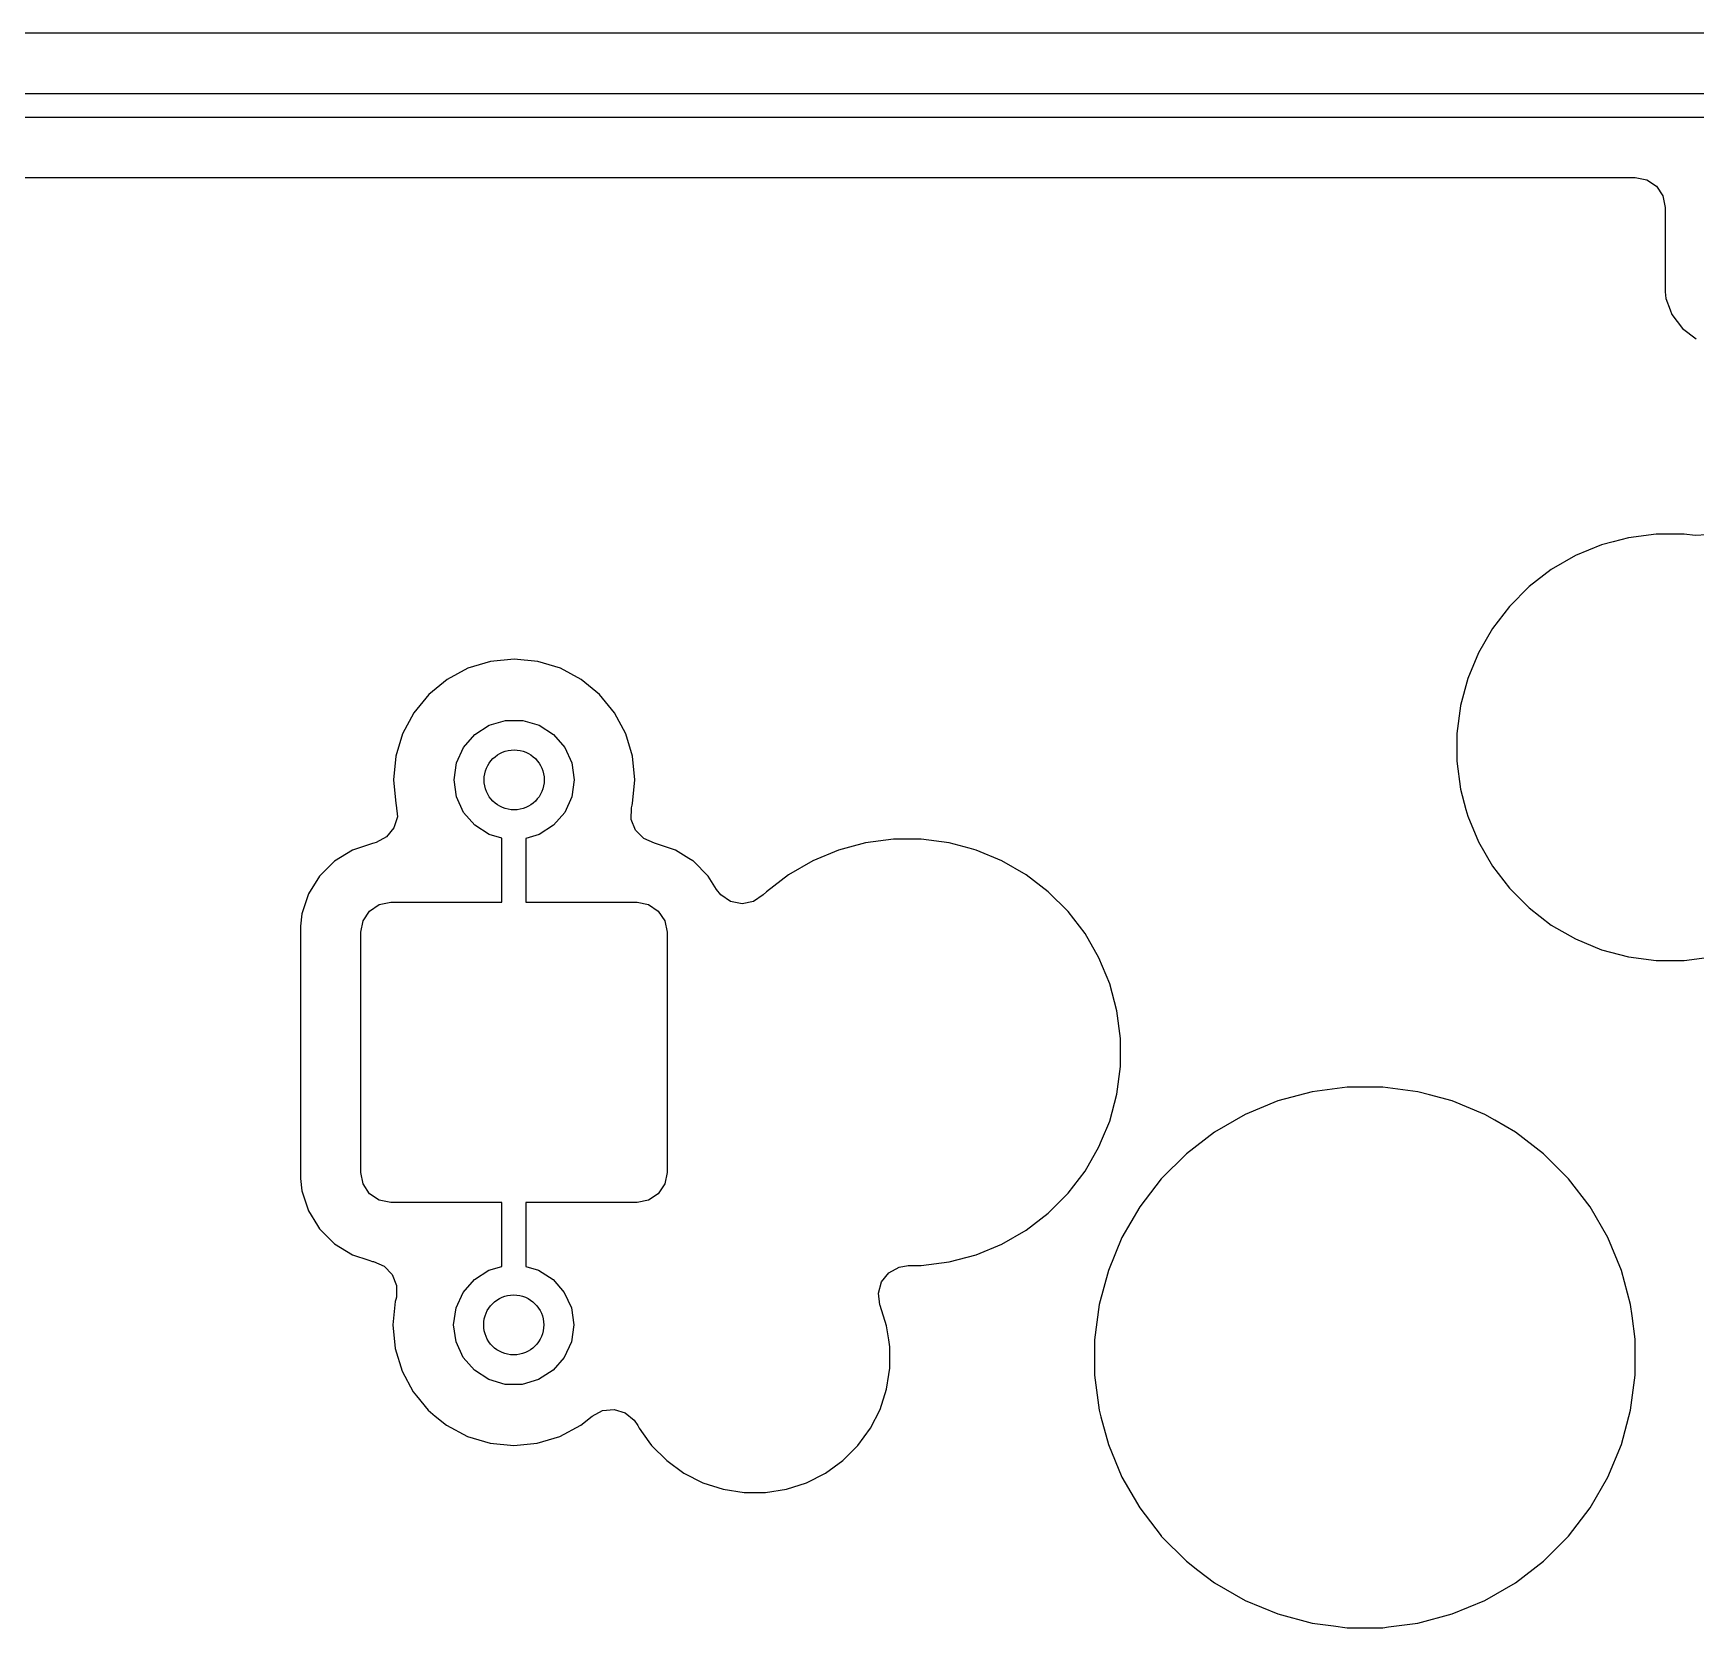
# Model space of a CAD drawing. Extents: x 17 to 170, y -181 to -32.
# Drawn here: x 114.39 to 128.23, y -93.68 to -80.4 of the extents above; entities that cross this region are included whole.
import ezdxf

# ---------------------------------------------------------------- set-up
doc = ezdxf.new("R2010")
doc.units = 0
doc.layers.add('BLACK', color=7, linetype='CONTINUOUS')

msp = doc.modelspace()

# ---------------------------------------------------------------- linework, layer by layer
at = {"layer": 'BLACK', "linetype": 'CONTINUOUS'}
for p, q in [((130.880666, -80.3995), (113.645942, -80.3995)), ((113.725, -80.9), (130.975, -80.9)), ((130.933578, -81.1), (113.766422, -81.1)), ((114.174499, -81.6005), (127.7255, -81.6005)), ((127.7255, -81.6005), (127.820788, -81.619454)), ((127.820788, -81.619454), (127.90157, -81.67343)), ((127.90157, -81.67343), (127.955546, -81.754212)), ((127.955546, -81.754212), (127.9745, -81.8495)), ((127.9745, -81.8495), (127.9745, -82.547865)), ((127.9745, -82.547865), (127.9745, -82.547868)), ((127.9745, -82.547868), (127.974501, -82.547872)), ((127.974501, -82.547872), (127.974946, -82.55201)), ((127.974946, -82.55201), (127.980908, -82.60748)), ((127.980908, -82.60748), (127.980909, -82.607484)), ((127.980909, -82.607484), (128.015828, -82.701106)), ((128.015828, -82.701106), (128.031204, -82.742331)), ((128.031204, -82.742331), (128.117454, -82.857546)), ((128.117454, -82.857546), (128.232669, -82.943796)), ((127.443051, -84.66012), (127.228041, -84.749179)), ((127.542116, -84.633576), (127.443051, -84.66012)), ((127.667874, -84.599879), (127.542116, -84.633576)), ((127.667878, -84.599878), (127.667874, -84.599879)), ((127.66788, -84.599878), (127.667878, -84.599878)), ((127.898628, -84.5695), (127.66788, -84.599878)), ((128.131372, -84.5695), (127.898628, -84.5695)), ((128.131373, -84.5695), (128.131372, -84.5695)), ((128.225191, -84.581851), (128.131373, -84.5695)), ((128.322136, -84.575497), (128.225191, -84.581851)), ((127.228032, -84.749184), (127.026467, -84.865558)), ((127.228041, -84.749179), (127.228032, -84.749184)), ((127.026467, -84.865558), (126.841819, -85.007244)), ((126.841815, -85.007247), (126.677247, -85.171815)), ((126.841819, -85.007244), (126.841815, -85.007247)), ((126.677244, -85.171819), (126.535558, -85.356467)), ((126.677247, -85.171815), (126.677244, -85.171819)), ((126.535558, -85.356467), (126.419184, -85.558032)), ((118.195694, -85.630023), (118.0071, -85.687233)), ((118.391826, -85.610707), (118.195694, -85.630023)), ((118.587957, -85.630023), (118.391826, -85.610707)), ((118.776551, -85.687233), (118.587957, -85.630023)), ((126.419179, -85.558041), (126.33012, -85.773051)), ((126.419184, -85.558032), (126.419179, -85.558041)), ((117.833289, -85.780136), (117.680946, -85.905162)), ((118.007092, -85.687236), (117.833289, -85.780136)), ((118.0071, -85.687233), (118.007092, -85.687236)), ((118.776559, -85.687236), (118.776551, -85.687233)), ((118.950362, -85.780136), (118.776559, -85.687236)), ((118.950365, -85.780138), (118.950362, -85.780136)), ((119.102709, -85.905165), (118.950364, -85.780138)), ((118.950364, -85.780138), (118.950365, -85.780138)), ((126.330118, -85.77306), (126.269879, -85.997874)), ((126.33012, -85.773051), (126.330118, -85.77306)), ((117.68094, -85.905168), (117.555914, -86.057511)), ((117.680946, -85.905162), (117.68094, -85.905168)), ((119.102711, -85.905168), (119.102709, -85.905165)), ((119.227737, -86.057511), (119.102711, -85.905168)), ((117.555914, -86.057511), (117.463014, -86.231314)), ((119.320637, -86.231314), (119.227737, -86.057511)), ((126.269775, -85.998663), (126.2395, -86.228628)), ((126.269878, -85.99788), (126.269775, -85.998663)), ((126.269879, -85.997874), (126.269878, -85.997878)), ((126.269878, -85.997878), (126.269878, -85.99788)), ((118.064396, -86.238173), (118.184118, -86.161232)), ((118.184118, -86.161232), (118.320669, -86.121137)), ((118.320669, -86.121137), (118.462983, -86.121137)), ((118.462983, -86.121137), (118.599534, -86.161232)), ((118.599534, -86.161232), (118.719256, -86.238173)), ((117.463011, -86.231322), (117.405801, -86.419916)), ((117.463014, -86.231314), (117.463011, -86.231322)), ((117.91208, -86.475182), (117.971199, -86.345728)), ((117.971199, -86.345728), (118.064396, -86.238173)), ((118.719256, -86.238173), (118.812453, -86.345728)), ((118.812453, -86.345728), (118.871572, -86.475182)), ((119.320638, -86.231318), (119.320637, -86.231314)), ((119.32064, -86.231321), (119.320638, -86.231318)), ((119.37785, -86.419916), (119.32064, -86.231321)), ((126.2395, -86.228628), (126.2395, -86.461372)), ((117.405801, -86.419916), (117.386485, -86.616048)), ((117.891826, -86.616048), (117.91208, -86.475182)), ((118.871572, -86.475182), (118.891826, -86.616048)), ((119.397167, -86.616048), (119.37785, -86.419916)), ((126.2395, -86.461372), (126.269879, -86.692126)), ((117.386485, -86.616048), (117.405801, -86.812178)), ((117.91208, -86.756914), (117.891826, -86.616048)), ((118.891826, -86.616048), (118.871572, -86.756914)), ((119.37785, -86.81218), (119.397167, -86.616048)), ((117.971199, -86.886368), (117.91208, -86.756914)), ((118.871572, -86.756914), (118.812453, -86.886368)), ((126.269879, -86.692126), (126.315465, -86.862253)), ((117.405801, -86.812178), (117.410208, -86.826705)), ((117.410208, -86.826705), (117.419729, -86.923392)), ((118.064396, -86.993923), (117.971199, -86.886368)), ((118.812453, -86.886368), (118.719256, -86.993923)), ((119.366603, -86.944732), (119.368018, -86.847587)), ((119.368018, -86.847587), (119.37322, -86.82744)), ((119.37322, -86.82744), (119.37785, -86.81218)), ((126.315465, -86.862253), (126.33012, -86.916948)), ((126.33012, -86.916948), (126.419179, -87.131958)), ((117.391524, -87.016363), (117.329888, -87.091464)), ((117.419729, -86.923392), (117.391524, -87.016363)), ((118.184118, -87.070864), (118.064396, -86.993923)), ((118.719256, -86.993923), (118.599534, -87.070864)), ((119.402472, -87.035023), (119.366603, -86.944732)), ((119.470164, -87.104715), (119.402472, -87.035023)), ((117.212201, -87.145001), (117.045667, -87.200185)), ((117.224049, -87.142465), (117.212201, -87.145001)), ((117.244204, -87.137261), (117.224049, -87.142465)), ((117.329888, -87.091464), (117.244204, -87.137261)), ((118.29, -87.101953), (118.184118, -87.070864)), ((118.29, -87.635), (118.29, -87.101953)), ((118.599534, -87.070864), (118.49, -87.103026)), ((118.49, -87.103026), (118.49, -87.635)), ((119.559372, -87.143197), (119.470164, -87.104715)), ((119.567795, -87.145), (119.559372, -87.143197)), ((119.734332, -87.200184), (119.567795, -87.145)), ((121.183832, -87.175795), (121.093051, -87.20012)), ((121.317874, -87.139879), (121.183832, -87.175795)), ((121.317878, -87.139878), (121.317874, -87.139879)), ((121.31788, -87.139878), (121.317878, -87.139878)), ((121.548628, -87.1095), (121.31788, -87.139878)), ((121.781372, -87.1095), (121.548628, -87.1095)), ((122.012119, -87.139878), (121.781372, -87.1095)), ((122.012126, -87.139879), (122.012119, -87.139878)), ((122.179011, -87.184596), (122.012126, -87.139879)), ((122.236948, -87.20012), (122.179011, -87.184596)), ((126.419179, -87.131958), (126.419184, -87.131967)), ((126.419184, -87.131967), (126.419185, -87.131969)), ((126.419185, -87.131969), (126.535558, -87.333532)), ((116.896346, -87.292286), (116.772286, -87.416346)), ((117.045667, -87.200185), (116.896346, -87.292286)), ((119.734332, -87.200185), (119.73433, -87.200184)), ((119.73433, -87.200184), (119.734332, -87.200184)), ((119.734334, -87.200186), (119.734332, -87.200185)), ((119.847436, -87.269948), (119.734334, -87.200186)), ((119.878615, -87.289179), (119.847436, -87.269948)), ((119.883656, -87.292288), (119.878615, -87.289179)), ((120.007712, -87.416344), (119.883656, -87.292288)), ((120.878032, -87.289184), (120.676467, -87.405558)), ((120.878041, -87.289179), (120.878032, -87.289184)), ((121.093051, -87.20012), (120.878041, -87.289179)), ((122.451958, -87.289179), (122.236948, -87.20012)), ((122.451967, -87.289184), (122.451958, -87.289179)), ((122.451969, -87.289185), (122.451967, -87.289184)), ((122.653532, -87.405558), (122.451969, -87.289185)), ((126.535558, -87.333532), (126.677244, -87.518181)), ((116.772286, -87.416346), (116.680184, -87.565668)), ((120.007713, -87.416346), (120.007712, -87.416344)), ((120.007714, -87.416347), (120.007713, -87.416346)), ((120.077012, -87.528698), (120.007714, -87.416347)), ((120.676467, -87.405558), (120.491819, -87.547244)), ((122.838181, -87.547244), (122.653532, -87.405558)), ((116.680184, -87.565668), (116.625002, -87.732197)), ((120.112869, -87.574048), (120.077012, -87.528698)), ((120.193649, -87.628026), (120.112869, -87.574048)), ((120.465008, -87.574053), (120.384226, -87.628028)), ((120.491805, -87.547256), (120.465008, -87.574053)), ((120.491819, -87.547244), (120.491805, -87.547256)), ((123.002756, -87.711819), (122.838181, -87.547244)), ((126.677244, -87.518181), (126.841819, -87.682756)), ((116.625001, -87.732204), (116.6145, -87.834988)), ((116.625002, -87.732197), (116.625001, -87.732204)), ((117.13403, -87.789329), (117.188223, -87.708223)), ((117.188223, -87.708223), (117.269329, -87.65403)), ((117.269329, -87.65403), (117.365, -87.635)), ((117.365, -87.635), (118.29, -87.635)), ((118.49, -87.635), (119.415, -87.635)), ((119.415, -87.635), (119.510671, -87.65403)), ((119.510671, -87.65403), (119.591777, -87.708223)), ((119.591777, -87.708223), (119.64597, -87.789329)), ((120.288937, -87.646981), (120.193649, -87.628026)), ((120.384226, -87.628028), (120.288937, -87.646981)), ((123.144442, -87.896468), (123.002756, -87.711819)), ((126.841819, -87.682756), (127.026468, -87.824442)), ((116.6145, -87.834988), (116.6145, -89.935006)), ((117.115, -87.885), (117.13403, -87.789329)), ((117.115, -89.885), (117.115, -87.885)), ((119.64597, -87.789329), (119.665, -87.885)), ((119.665, -87.885), (119.665, -89.885)), ((127.026468, -87.824442), (127.228031, -87.940815)), ((123.260815, -88.098031), (123.144442, -87.896468)), ((127.228031, -87.940815), (127.228034, -87.940816)), ((127.228034, -87.940816), (127.228041, -87.94082)), ((127.228041, -87.94082), (127.443051, -88.029879)), ((123.260815, -88.098032), (123.260815, -88.098031)), ((123.26082, -88.098041), (123.260815, -88.098032)), ((123.349879, -88.313051), (123.26082, -88.098041)), ((127.443051, -88.029879), (127.443055, -88.02988)), ((127.443055, -88.02988), (127.44306, -88.029882)), ((127.44306, -88.029882), (127.667874, -88.090121)), ((127.667874, -88.090121), (127.898628, -88.1205)), ((127.898628, -88.1205), (128.131372, -88.1205)), ((128.131372, -88.1205), (128.362126, -88.090121)), ((123.34988, -88.313055), (123.349879, -88.313051)), ((123.349882, -88.31306), (123.34988, -88.313055)), ((123.410121, -88.537874), (123.349882, -88.31306)), ((123.4405, -88.768628), (123.410121, -88.537874)), ((123.4405, -89.001372), (123.4405, -88.768628)), ((123.410121, -89.232126), (123.4405, -89.001372)), ((123.349882, -89.45694), (123.410121, -89.232126)), ((125.035011, -89.213006), (124.750049, -89.28936)), ((125.327493, -89.1745), (125.035011, -89.213006)), ((125.327494, -89.1745), (125.327493, -89.1745)), ((125.622506, -89.1745), (125.327494, -89.1745)), ((125.622507, -89.1745), (125.622506, -89.1745)), ((125.914989, -89.213006), (125.622507, -89.1745)), ((125.914993, -89.213007), (125.914988, -89.213006)), ((125.914988, -89.213006), (125.914989, -89.213006)), ((126.012131, -89.239035), (125.914993, -89.213007)), ((126.19995, -89.28936), (126.012131, -89.239035)), ((124.477496, -89.402255), (124.22201, -89.549759)), ((124.4775, -89.402253), (124.477496, -89.402255)), ((124.750049, -89.28936), (124.4775, -89.402253)), ((126.472499, -89.402253), (126.19995, -89.28936)), ((126.472503, -89.402255), (126.472499, -89.402253)), ((126.472505, -89.402256), (126.472503, -89.402255)), ((126.472507, -89.402257), (126.472505, -89.402256)), ((126.554963, -89.449863), (126.472507, -89.402257)), ((123.282635, -89.619292), (123.349879, -89.456948)), ((123.349879, -89.456945), (123.349882, -89.45694)), ((123.349879, -89.456948), (123.349879, -89.456945)), ((126.727989, -89.549759), (126.554963, -89.449863)), ((123.144442, -89.873532), (123.260815, -89.671969)), ((123.260815, -89.671969), (123.282635, -89.619292)), ((124.222005, -89.549762), (123.987963, -89.729349)), ((124.22201, -89.549759), (124.222005, -89.549762)), ((126.727994, -89.549762), (126.727989, -89.549759)), ((126.962036, -89.729349), (126.727994, -89.549762)), ((123.987963, -89.729349), (123.779349, -89.937963)), ((126.962037, -89.72935), (126.962036, -89.729349)), ((126.962042, -89.729354), (126.962037, -89.72935)), ((127.170646, -89.937958), (126.962042, -89.729354)), ((116.6145, -89.935006), (116.625001, -90.0378)), ((117.13403, -89.980671), (117.115, -89.885)), ((119.665, -89.885), (119.64597, -89.980671)), ((123.002756, -90.058181), (123.144442, -89.873532)), ((123.779349, -89.937963), (123.599762, -90.172005)), ((127.350238, -90.172006), (127.170646, -89.937958)), ((116.625001, -90.0378), (116.680185, -90.204332)), ((117.188223, -90.061777), (117.13403, -89.980671)), ((117.269329, -90.11597), (117.188223, -90.061777)), ((119.591777, -90.061777), (119.510671, -90.11597)), ((119.64597, -89.980671), (119.591777, -90.061777)), ((122.838181, -90.222756), (123.002756, -90.058181)), ((116.680185, -90.204332), (116.755978, -90.327214)), ((117.365, -90.135), (117.269329, -90.11597)), ((118.29, -90.135), (117.365, -90.135)), ((118.29, -90.666973), (118.29, -90.135)), ((119.415, -90.135), (118.49, -90.135)), ((118.49, -90.135), (118.49, -90.668046)), ((119.510671, -90.11597), (119.415, -90.135)), ((122.653532, -90.364442), (122.838181, -90.222756)), ((123.599759, -90.17201), (123.452255, -90.427496)), ((123.599762, -90.172005), (123.599759, -90.17201)), ((127.497743, -90.427493), (127.350238, -90.172006)), ((116.755978, -90.327214), (116.772288, -90.353656)), ((116.772288, -90.353656), (116.896344, -90.477712)), ((122.451969, -90.480815), (122.653532, -90.364442)), ((116.896344, -90.477712), (117.045666, -90.569814)), ((122.236948, -90.569879), (122.451958, -90.48082)), ((122.451958, -90.48082), (122.451961, -90.480818)), ((122.451961, -90.480818), (122.451969, -90.480815)), ((123.452253, -90.4275), (123.33936, -90.700049)), ((123.452255, -90.427496), (123.452253, -90.4275)), ((127.610639, -90.700048), (127.497743, -90.427493)), ((117.045666, -90.569814), (117.045669, -90.569815)), ((117.045669, -90.569815), (117.045667, -90.569815)), ((117.045667, -90.569815), (117.18201, -90.614994)), ((117.18201, -90.614994), (117.212203, -90.624999)), ((117.212203, -90.624999), (117.212206, -90.624999)), ((117.212206, -90.624999), (117.220618, -90.6268)), ((117.220618, -90.6268), (117.309828, -90.665279)), ((121.781372, -90.6605), (122.012126, -90.630121)), ((122.012126, -90.630121), (122.23694, -90.569882)), ((122.23694, -90.569882), (122.236945, -90.569879)), ((122.236945, -90.569879), (122.236948, -90.569879)), ((117.309828, -90.665279), (117.377522, -90.734968)), ((117.377522, -90.734968), (117.413394, -90.825258)), ((117.967547, -90.883632), (118.060744, -90.776077)), ((118.060744, -90.776077), (118.180466, -90.699136)), ((118.180466, -90.699136), (118.29, -90.666973)), ((118.49, -90.668046), (118.595882, -90.699136)), ((118.595882, -90.699136), (118.715604, -90.776077)), ((118.715604, -90.776077), (118.808801, -90.883632)), ((121.450879, -90.796455), (121.511028, -90.720158)), ((121.511028, -90.720158), (121.595795, -90.672686)), ((121.595795, -90.672686), (121.672739, -90.6605)), ((121.672739, -90.6605), (121.781372, -90.6605)), ((123.33936, -90.700049), (123.263006, -90.985011)), ((127.686993, -90.985007), (127.610639, -90.700048)), ((117.411983, -90.922403), (117.406778, -90.942561)), ((117.413394, -90.825258), (117.411983, -90.922403)), ((117.908428, -91.013086), (117.967547, -90.883632)), ((118.808801, -90.883632), (118.86792, -91.013086)), ((121.424507, -90.889962), (121.450879, -90.796455)), ((121.435925, -90.986444), (121.424507, -90.889962)), ((117.40215, -90.957817), (117.382833, -91.153952)), ((117.406778, -90.942561), (117.40215, -90.957817)), ((117.888174, -91.153952), (117.908428, -91.013086)), ((118.86792, -91.013086), (118.888174, -91.153952)), ((121.43804, -90.992955), (121.435925, -90.986444)), ((121.438042, -90.992958), (121.43804, -90.992955)), ((121.492786, -91.161445), (121.438042, -90.992958)), ((123.263006, -90.985011), (123.2245, -91.277493)), ((127.699323, -91.078663), (127.686993, -90.985007)), ((117.382833, -91.153952), (117.402149, -91.350083)), ((117.908428, -91.294818), (117.888174, -91.153952)), ((118.888174, -91.153952), (118.86792, -91.294818)), ((121.492787, -91.161454), (121.492786, -91.161445)), ((121.492788, -91.161456), (121.492787, -91.161454)), ((121.511167, -91.277493), (121.492788, -91.161456)), ((127.72496, -91.273396), (127.699323, -91.078663)), ((117.967547, -91.424272), (117.908428, -91.294818)), ((118.86792, -91.294818), (118.808801, -91.424272)), ((121.520499, -91.336411), (121.511167, -91.277493)), ((121.5205, -91.336423), (121.520499, -91.336411)), ((121.5205, -91.513576), (121.5205, -91.336423)), ((123.2245, -91.277493), (123.2245, -91.572506)), ((127.7255, -91.277494), (127.72496, -91.273396)), ((127.7255, -91.336411), (127.7255, -91.277494)), ((127.7255, -91.572506), (127.7255, -91.336411)), ((117.402149, -91.350083), (117.459359, -91.538677)), ((118.060744, -91.531827), (117.967547, -91.424272)), ((118.808801, -91.424272), (118.715604, -91.531827)), ((117.459359, -91.538677), (117.459362, -91.538685)), ((117.459362, -91.538685), (117.552262, -91.712488)), ((118.180466, -91.608768), (118.060744, -91.531827)), ((118.317017, -91.648863), (118.180466, -91.608768)), ((118.595882, -91.608768), (118.459331, -91.648863)), ((118.715604, -91.531827), (118.595882, -91.608768)), ((121.492786, -91.688555), (121.512031, -91.567049)), ((121.512031, -91.567049), (121.520499, -91.513588)), ((121.520499, -91.513588), (121.5205, -91.513576)), ((123.2245, -91.572506), (123.262985, -91.864831)), ((127.686993, -91.864993), (127.7255, -91.572506)), ((117.552262, -91.712488), (117.577946, -91.743784)), ((117.577946, -91.743784), (117.677291, -91.864835)), ((118.459331, -91.648863), (118.317017, -91.648863)), ((121.438042, -91.857042), (121.492786, -91.688555)), ((117.677291, -91.864835), (117.73545, -91.912565)), ((119.0409, -91.912563), (119.126579, -91.866766)), ((119.126579, -91.866766), (119.223267, -91.857243)), ((119.223267, -91.857243), (119.316238, -91.885445)), ((119.316238, -91.885445), (119.391341, -91.947079)), ((121.357614, -92.01489), (121.438042, -91.857042)), ((123.262985, -91.864831), (123.263007, -91.864993)), ((123.263007, -91.864993), (123.27732, -91.918409)), ((127.610639, -92.149952), (127.686993, -91.864993)), ((117.73545, -91.912565), (117.829637, -91.989863)), ((117.829637, -91.989863), (118.00344, -92.082763)), ((118.772901, -92.082766), (118.946712, -91.989862)), ((118.946712, -91.989862), (119.0409, -91.912563)), ((119.391341, -91.947079), (119.420721, -91.991998)), ((119.420721, -91.991998), (119.432384, -92.014888)), ((119.432384, -92.014888), (119.513519, -92.12656)), ((121.253483, -92.158214), (121.357614, -92.01489)), ((123.27732, -91.918409), (123.33936, -92.14995)), ((118.00344, -92.082763), (118.003444, -92.082764)), ((118.003444, -92.082764), (118.003447, -92.082766)), ((118.003447, -92.082766), (118.192042, -92.139976)), ((118.192042, -92.139976), (118.388174, -92.159293)), ((118.388174, -92.159293), (118.584306, -92.139976)), ((118.584306, -92.139976), (118.772901, -92.082766)), ((119.513519, -92.12656), (119.536517, -92.158214)), ((119.536517, -92.158214), (119.661786, -92.283483)), ((121.128214, -92.283483), (121.253483, -92.158214)), ((123.33936, -92.14995), (123.452253, -92.422499)), ((127.497743, -92.422507), (127.610639, -92.149952)), ((119.661786, -92.283483), (119.80511, -92.387614)), ((120.98489, -92.387614), (121.128214, -92.283483)), ((119.80511, -92.387614), (119.962958, -92.468042)), ((120.827042, -92.468042), (120.98489, -92.387614)), ((123.452253, -92.422499), (123.452255, -92.422503)), ((123.452255, -92.422503), (123.452257, -92.422507)), ((123.452257, -92.422507), (123.478547, -92.468042)), ((127.350238, -92.677994), (127.497743, -92.422507)), ((119.962958, -92.468042), (120.131445, -92.522786)), ((120.131445, -92.522786), (120.131454, -92.522787)), ((120.131454, -92.522787), (120.131456, -92.522788)), ((120.131456, -92.522788), (120.306411, -92.550499)), ((120.306411, -92.550499), (120.306418, -92.550499)), ((120.306418, -92.550499), (120.306421, -92.5505)), ((120.306421, -92.5505), (120.306424, -92.5505)), ((120.306424, -92.5505), (120.483576, -92.5505)), ((120.483576, -92.5505), (120.483579, -92.5505)), ((120.483579, -92.5505), (120.483582, -92.550499)), ((120.483582, -92.550499), (120.483588, -92.550499)), ((120.483588, -92.550499), (120.658543, -92.522788)), ((120.658543, -92.522787), (120.658555, -92.522786)), ((120.658543, -92.522788), (120.658543, -92.522787)), ((120.658555, -92.522786), (120.827042, -92.468042)), ((123.478547, -92.468042), (123.599759, -92.677989)), ((123.599759, -92.677989), (123.599762, -92.677994)), ((123.599762, -92.677994), (123.777478, -92.909598)), ((127.170646, -92.912042), (127.350238, -92.677994)), ((123.777478, -92.909598), (123.779354, -92.912042)), ((123.779354, -92.912042), (123.987958, -93.120646)), ((126.962042, -93.120646), (127.170646, -92.912042)), ((123.987958, -93.120646), (123.987962, -93.120649)), ((123.987962, -93.120649), (123.987963, -93.12065)), ((123.987963, -93.12065), (124.0845, -93.194726)), ((126.727994, -93.300238), (126.962042, -93.120646)), ((124.0845, -93.194726), (124.222006, -93.300238)), ((124.222006, -93.300238), (124.477493, -93.447743)), ((126.472507, -93.447743), (126.727994, -93.300238)), ((124.477493, -93.447743), (124.750048, -93.560639)), ((124.750048, -93.560639), (125.035007, -93.636993)), ((125.914993, -93.636993), (126.199952, -93.560639)), ((126.199952, -93.560639), (126.472507, -93.447743)), ((125.035007, -93.636993), (125.212617, -93.660376)), ((125.212617, -93.660376), (125.327493, -93.6755)), ((125.327493, -93.6755), (125.327494, -93.6755)), ((125.327494, -93.6755), (125.622507, -93.6755)), ((125.622507, -93.6755), (125.671253, -93.669082)), ((125.671253, -93.669082), (125.914993, -93.636993))]:
    msp.add_line(p, q, dxfattribs=at)
at = {"layer": 'BLACK'}
for centre in [(118.391826, -86.616048), (118.388174, -91.153952)]:
    msp.add_circle(centre, 0.25, dxfattribs=at)

doc.saveas('drawing.dxf')
